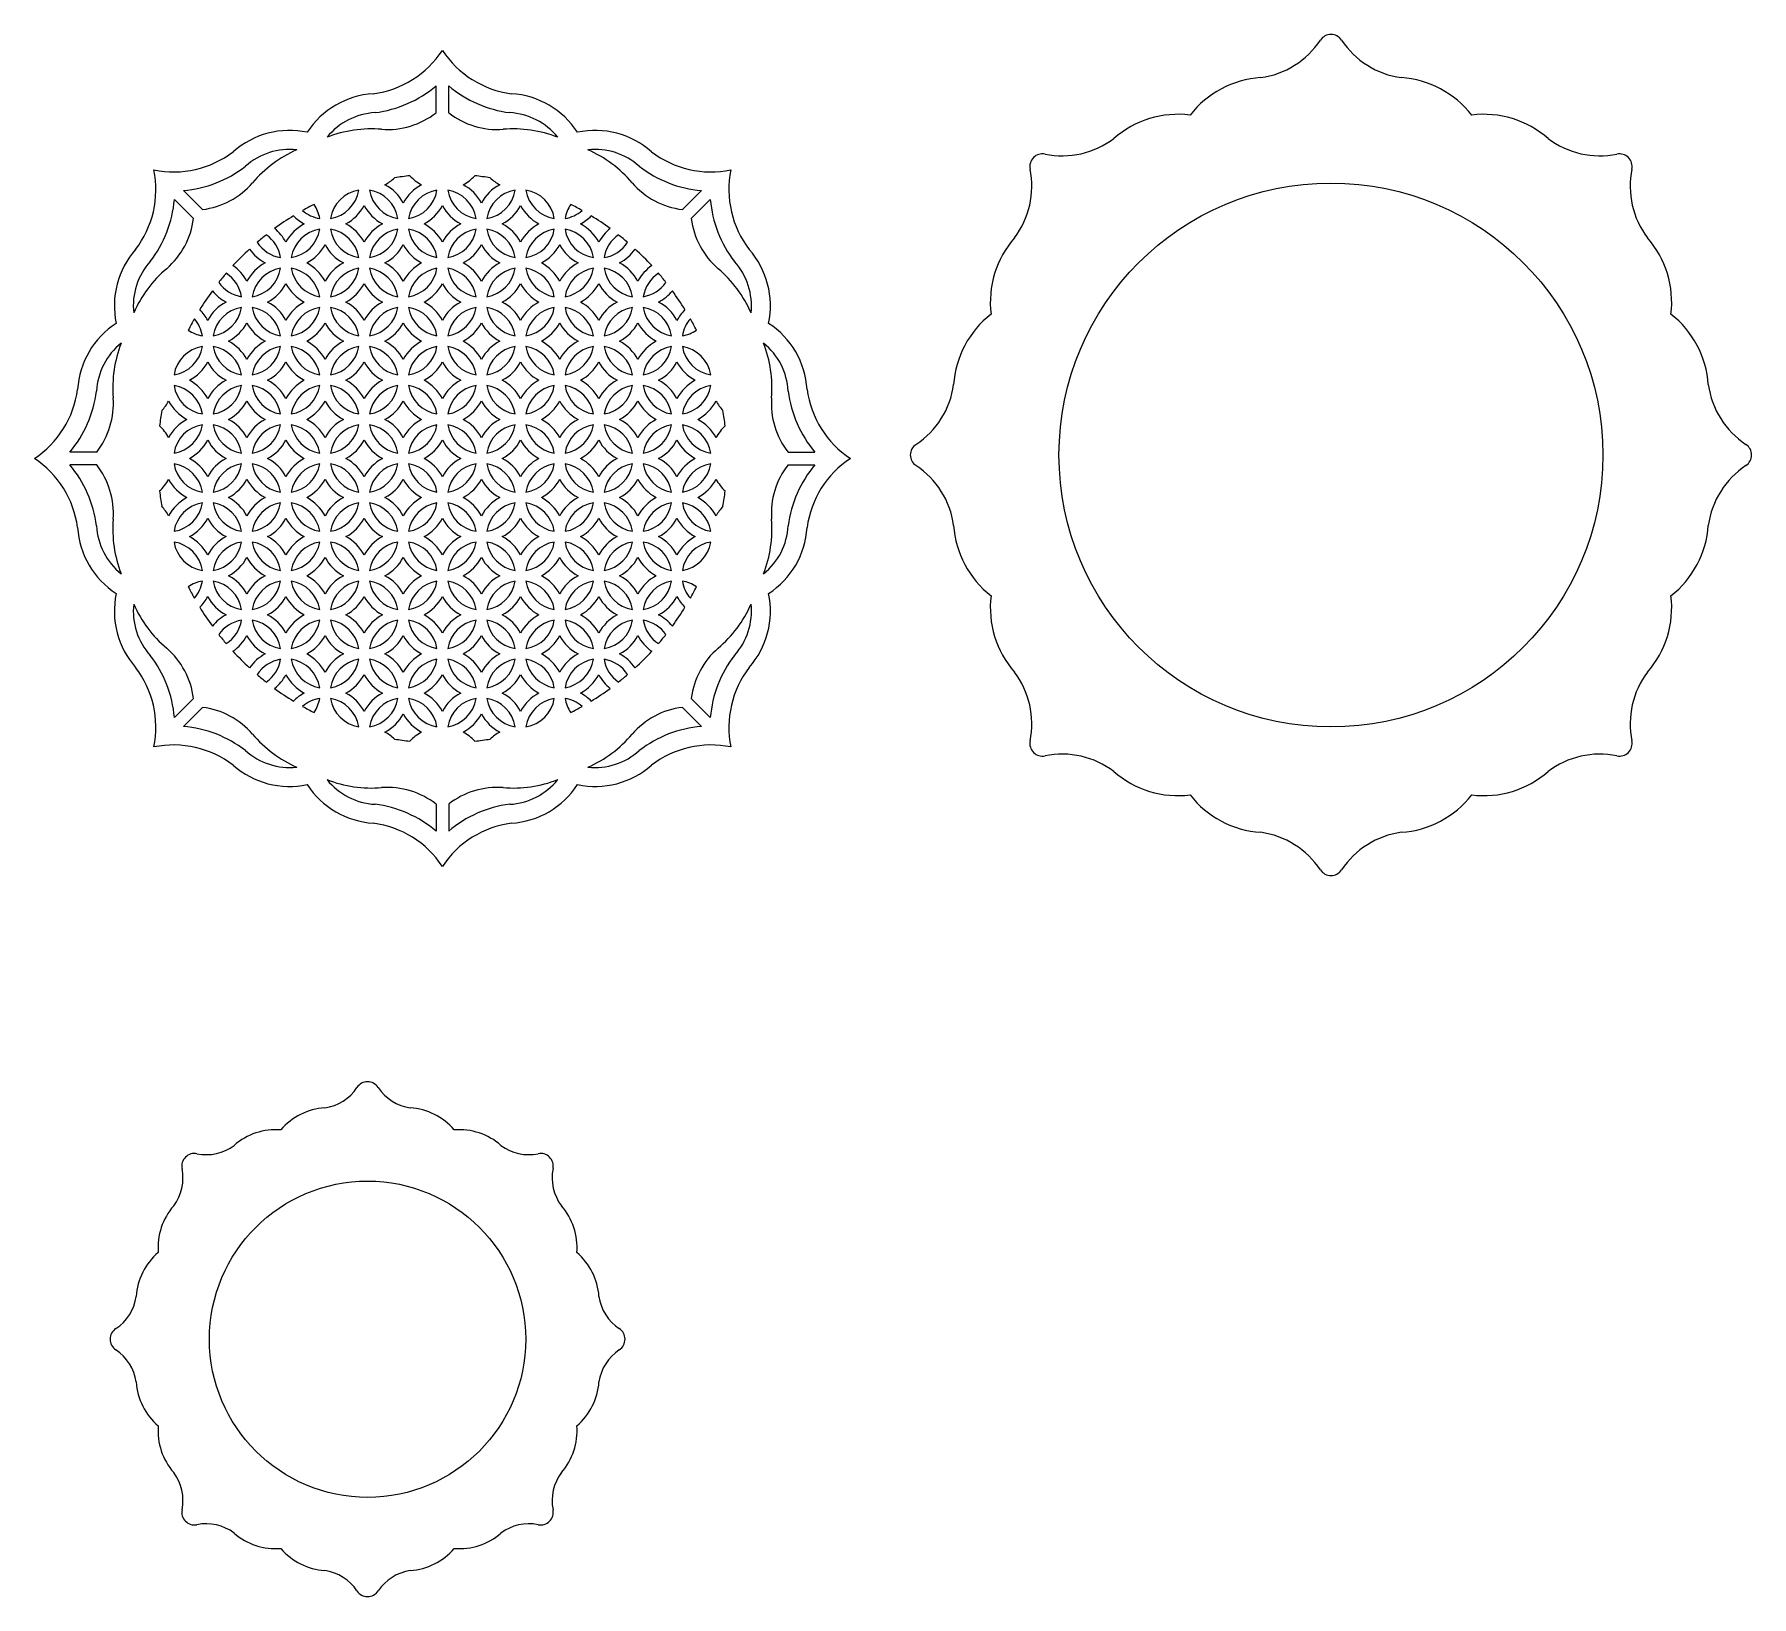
# Model space of a CAD drawing. Extents: x -976 to -427, y -271 to -24.
# Drawn here: x -698.4 to -426.9, y -270.8 to -23.8 of the extents above; entities that cross this region are included whole.
import ezdxf

# ---------------------------------------------------------------- set-up
doc = ezdxf.new("R2010")
doc.units = 0
doc.layers.get('0').update_dxf_attribs({"linetype": 'CONTINUOUS'})

msp = doc.modelspace()

# ---------------------------------------------------------------- linework, layer by layer
for p, q in [((-634.887449, -36.171386), (-634.887449, -31.913321)), ((-632.887449, -36.171385), (-632.887449, -31.913319)), ((-671.824031, -51.471018), (-674.834938, -48.460111)), ((-595.950868, -51.471019), (-592.939961, -48.460112)), ((-673.238244, -52.885232), (-676.24915, -49.874326)), ((-594.536654, -52.885231), (-591.525747, -49.874324)), ((-688.537877, -89.821813), (-692.795943, -89.821813)), ((-688.537876, -91.821813), (-692.795941, -91.821813)), ((-579.237022, -89.821813), (-574.978957, -89.821813)), ((-579.237021, -91.821813), (-574.978955, -91.821813)), ((-673.238244, -128.758395), (-676.249151, -131.769302)), ((-671.82403, -130.172608), (-674.834937, -133.183514)), ((-595.950867, -130.172609), (-592.93996, -133.183515)), ((-594.536654, -128.758394), (-591.525748, -131.769301)), ((-634.887449, -145.472242), (-634.887449, -149.730307)), ((-632.887449, -145.472241), (-632.887449, -149.730305))]:
    msp.add_line(p, q)
for centre, radius in [((-493.405402, -90.273834), 43), ((-645.715865, -230.06836), 25)]:
    msp.add_circle(centre, radius)
for centre, radius, start, end in [((-493.4054, -25.769035), 2, 33.441929, 146.558059), ((-646.853175, -17.754068), 15.53815, 277.55139, 326.558059), ((-620.921719, -17.754071), 15.53815, 213.441929, 262.448598), ((-506.371127, -17.206089), 13.53815, 277.822114, 326.558059), ((-480.439676, -17.206089), 13.53815, 213.441941, 262.177886), ((-646.853175, -17.754068), 18.53815, 277.198863, 310.200542), ((-620.921719, -17.75407), 18.53815, 229.799441, 262.801129), ((-503.479786, -46.048845), 15.466177, 93.888452, 142.003172), ((-483.331017, -46.048845), 15.466177, 37.996828, 86.111548), ((-643.961834, -46.596825), 13.466177, 93.616375, 146.944923), ((-623.813066, -46.596827), 13.466177, 33.055096, 86.383613), ((-643.961834, -46.596825), 10.466177, 93.112399, 141.210107), ((-642.590605, -26.27863), 12.53815, 265.888948, 307.906692), ((-625.18429, -26.278632), 12.53815, 232.093291, 274.111043), ((-623.813065, -46.596826), 10.466177, 38.789884, 86.887593), ((-517.553526, -51.878379), 15.466177, 82.996828, 131.111548), ((-469.257278, -51.878379), 15.466177, 48.888452, 97.003172), ((-658.035572, -52.426361), 13.466177, 78.055096, 131.383613), ((-645.073192, -58.186165), 19.466177, 85.333373, 111.222226), ((-622.701708, -58.186167), 19.466177, 68.777765, 94.666618), ((-609.739325, -52.426358), 13.466177, 48.616375, 101.944923), ((-535.903947, -29.438984), 13.53815, 258.441941, 307.177886), ((-450.906856, -29.438984), 13.53815, 232.822114, 281.558059), ((-676.385989, -29.986961), 15.53815, 258.441929, 307.448598), ((-658.035572, -52.426359), 10.466177, 83.789884, 131.887593), ((-649.054823, -59.835413), 19.466177, 113.777765, 139.666618), ((-609.739325, -52.426358), 10.466177, 48.112399, 96.210107), ((-618.720075, -59.835411), 19.466177, 40.333373, 66.222226), ((-591.388904, -29.986963), 15.53815, 232.55139, 281.558059), ((-539.017182, -44.662052), 2, 78.441929, 191.558059), ((-447.79362, -44.662054), 2, 348.441929, 101.558059), ((-694.722299, -48.323268), 15.53815, 322.55139, 11.558059), ((-676.38599, -29.986961), 18.53815, 274.799441, 307.801129), ((-633.887449, -90.821813), 45, 96.562595, 99.674116), ((-633.887449, -41.368021), 7, 222.717073, 242.019025), ((-633.887449, -41.368021), 7, 297.980975, 317.282927), ((-633.887449, -90.821813), 45, 80.325884, 83.437405), ((-591.388904, -29.986963), 18.53815, 232.198863, 265.200542), ((-573.052597, -48.323273), 15.53815, 168.441929, 217.448598), ((-554.240252, -47.775289), 13.53815, 322.822114, 11.558059), ((-432.570551, -47.775289), 13.53815, 168.441941, 217.177886), ((-673.372308, -39.028829), 12.53815, 277.093291, 319.111043), ((-646.250897, -53.731469), 5.4, 99.044199, 170.955801), ((-652.432621, -47.549745), 5.4, 279.044199, 350.955801), ((-640.069173, -47.549745), 5.4, 189.044199, 260.955801), ((-646.250897, -53.731469), 5.4, 9.044199, 80.955801), ((-646.250897, -41.368021), 7, 297.980975, 313.308284), ((-646.250897, -53.731469), 7, 27.980975, 62.019025), ((-633.887449, -53.731469), 7, 117.980975, 152.019025), ((-640.069173, -47.549745), 5.4, 279.044199, 350.955801), ((-633.887449, -53.731469), 5.4, 99.044199, 170.955801), ((-633.887449, -53.731469), 5.4, 9.044199, 80.955801), ((-627.705725, -47.549745), 5.4, 189.044199, 260.955801), ((-633.887449, -53.731469), 7, 27.980975, 62.019025), ((-621.524001, -53.731469), 7, 117.980975, 152.019025), ((-621.524001, -53.731469), 5.4, 99.044199, 170.955801), ((-627.705725, -47.549745), 5.4, 279.044199, 350.955801), ((-621.524001, -41.368021), 7, 226.691716, 242.019025), ((-615.342277, -47.549745), 5.4, 189.044199, 260.955801), ((-621.524001, -53.731469), 5.4, 9.044199, 80.955801), ((-594.402587, -39.02883), 12.53815, 220.888948, 262.906692), ((-694.722299, -48.323268), 18.53815, 322.198863, 355.200542), ((-633.887449, -90.821813), 45, 116.799103, 119.405672), ((-658.614345, -53.731469), 5.4, 9.044199, 34.728735), ((-652.432621, -47.549745), 7, 297.980975, 332.019025), ((-640.069173, -47.549745), 7, 207.980975, 242.019025), ((-640.069173, -47.549745), 7, 297.980975, 332.019025), ((-627.705725, -47.549745), 7, 207.980975, 242.019025), ((-627.705725, -47.549745), 7, 297.980975, 332.019025), ((-615.342277, -47.549745), 7, 207.980975, 242.019025), ((-609.160553, -53.731469), 5.4, 145.271265, 170.955801), ((-633.887449, -90.821813), 45, 60.594328, 63.200897), ((-573.052597, -48.323272), 18.53815, 184.799441, 217.801129), ((-685.680432, -51.336951), 12.53815, 310.888948, 352.906692), ((-633.887449, -90.821813), 45, 121.526588, 126.102514), ((-652.432621, -59.913193), 7, 117.980975, 152.019025), ((-652.432621, -47.549745), 7, 224.589702, 242.019025), ((-652.432621, -47.549745), 5.4, 228.906314, 260.955801), ((-652.432621, -59.913193), 7, 27.980975, 62.019025), ((-640.069173, -59.913193), 7, 117.980975, 152.019025), ((-640.069173, -59.913193), 7, 27.980975, 62.019025), ((-627.705725, -59.913193), 7, 117.980975, 152.019025), ((-627.705725, -59.913193), 7, 27.980975, 62.019025), ((-615.342277, -59.913193), 7, 117.980975, 152.019025), ((-615.342277, -47.549745), 5.4, 279.044199, 311.093686), ((-615.342277, -47.549745), 7, 297.980975, 315.410298), ((-615.342277, -59.913193), 7, 27.980975, 62.019025), ((-633.887449, -90.821813), 45, 53.897486, 58.473412), ((-582.094465, -51.336954), 12.53815, 187.093291, 229.111043), ((-633.887449, -90.821813), 45, 128.221484, 130.581032), ((-658.614345, -53.731469), 5.4, 212.6514, 260.955801), ((-664.796069, -59.913193), 5.4, 9.044199, 55.391906), ((-664.796069, -59.913193), 7, 27.980975, 51.126848), ((-652.432621, -59.913193), 5.4, 99.044199, 170.955801), ((-658.614345, -53.731469), 5.4, 279.044199, 350.955801), ((-652.432621, -59.913193), 5.4, 9.044199, 80.955801), ((-646.250897, -53.731469), 5.4, 189.044199, 260.955801), ((-640.069173, -59.913193), 5.4, 99.044199, 170.955801), ((-646.250897, -53.731469), 5.4, 279.044199, 350.955801), ((-633.887449, -53.731469), 5.4, 189.044199, 260.955801), ((-640.069173, -59.913193), 5.4, 9.044199, 80.955801), ((-627.705725, -59.913193), 5.4, 99.044199, 170.955801), ((-633.887449, -53.731469), 5.4, 279.044199, 350.955801), ((-621.524001, -53.731469), 5.4, 189.044199, 260.955801), ((-627.705725, -59.913193), 5.4, 9.044199, 80.955801), ((-615.342277, -59.913193), 5.4, 99.044199, 170.955801), ((-621.524001, -53.731469), 5.4, 279.044199, 350.955801), ((-615.342277, -59.913193), 5.4, 9.044199, 80.955801), ((-609.160553, -53.731469), 5.4, 189.044199, 260.955801), ((-602.978829, -59.913193), 7, 128.873152, 152.019025), ((-602.978829, -59.913193), 5.4, 124.608094, 170.955801), ((-609.160553, -53.731469), 5.4, 279.044199, 327.3486), ((-633.887449, -90.821813), 45, 49.418968, 51.778516), ((-531.800857, -66.12571), 15.466177, 138.888452, 187.003172), ((-455.009947, -66.12571), 15.466177, 352.996828, 41.111548), ((-672.282904, -66.673689), 13.466177, 138.616375, 191.944923), ((-672.282904, -66.673689), 10.466177, 138.112399, 186.210107), ((-633.887449, -90.821813), 45, 132.637655, 137.362345), ((-658.614345, -53.731469), 7, 214.71039, 242.019025), ((-658.614345, -53.731469), 7, 297.980975, 332.019025), ((-646.250897, -53.731469), 7, 207.980975, 242.019025), ((-646.250897, -53.731469), 7, 297.980975, 332.019025), ((-633.887449, -53.731469), 7, 207.980975, 242.019025), ((-633.887449, -53.731469), 7, 297.980975, 332.019025), ((-621.524001, -53.731469), 7, 207.980975, 242.019025), ((-621.524001, -53.731469), 7, 297.980975, 332.019025), ((-609.160553, -53.731469), 7, 207.980975, 242.019025), ((-609.160553, -53.731469), 7, 297.980975, 325.28961), ((-633.887449, -90.821813), 45, 42.637655, 47.362345), ((-595.491995, -66.67369), 10.466177, 353.789884, 41.887593), ((-595.491997, -66.67369), 13.466177, 348.055096, 41.383613), ((-664.873851, -75.65444), 19.466177, 130.333373, 156.222226), ((-633.887449, -90.821813), 45, 139.418968, 141.778516), ((-670.977793, -66.094917), 5.4, 9.044199, 57.3486), ((-670.977793, -66.094917), 7, 27.980975, 55.28961), ((-658.614345, -66.094917), 7, 117.980975, 152.019025), ((-664.796069, -59.913193), 5.4, 279.044199, 350.955801), ((-658.614345, -66.094917), 5.4, 99.044199, 170.955801), ((-652.432621, -59.913193), 5.4, 189.044199, 260.955801), ((-658.614345, -66.094917), 5.4, 9.044199, 80.955801), ((-658.614345, -66.094917), 7, 27.980975, 62.019025), ((-646.250897, -66.094917), 7, 117.980975, 152.019025), ((-652.432621, -59.913193), 5.4, 279.044199, 350.955801), ((-646.250897, -66.094917), 5.4, 99.044199, 170.955801), ((-646.250897, -66.094917), 5.4, 9.044199, 80.955801), ((-640.069173, -59.913193), 5.4, 189.044199, 260.955801), ((-646.250897, -66.094917), 7, 27.980975, 62.019025), ((-633.887449, -66.094917), 7, 117.980975, 152.019025), ((-633.887449, -66.094917), 5.4, 99.044199, 170.955801), ((-640.069173, -59.913193), 5.4, 279.044199, 350.955801), ((-633.887449, -66.094917), 5.4, 9.044199, 80.955801), ((-627.705725, -59.913193), 5.4, 189.044199, 260.955801), ((-633.887449, -66.094917), 7, 27.980975, 62.019025), ((-621.524001, -66.094917), 7, 117.980975, 152.019025), ((-621.524001, -66.094917), 5.4, 99.044199, 170.955801), ((-627.705725, -59.913193), 5.4, 279.044199, 350.955801), ((-615.342277, -59.913193), 5.4, 189.044199, 260.955801), ((-621.524001, -66.094917), 5.4, 9.044199, 80.955801), ((-621.524001, -66.094917), 7, 27.980975, 62.019025), ((-609.160553, -66.094917), 7, 117.980975, 152.019025), ((-615.342277, -59.913193), 5.4, 279.044199, 350.955801), ((-609.160553, -66.094917), 5.4, 99.044199, 170.955801), ((-602.978829, -59.913193), 5.4, 189.044199, 260.955801), ((-609.160553, -66.094917), 5.4, 9.044199, 80.955801), ((-609.160553, -66.094917), 7, 27.980975, 62.019025), ((-596.797105, -66.094917), 7, 124.71039, 152.019025), ((-596.797105, -66.094917), 5.4, 122.6514, 170.955801), ((-633.887449, -90.821813), 45, 38.221484, 40.581032), ((-602.901049, -75.654439), 19.466177, 23.777765, 49.666618), ((-633.887449, -90.821813), 45, 143.897486, 148.473412), ((-664.796069, -59.913193), 7, 218.873152, 242.019025), ((-664.796069, -59.913193), 5.4, 214.608094, 260.955801), ((-664.796069, -59.913193), 7, 297.980975, 332.019025), ((-652.432621, -59.913193), 7, 207.980975, 242.019025), ((-652.432621, -59.913193), 7, 297.980975, 332.019025), ((-640.069173, -59.913193), 7, 207.980975, 242.019025), ((-640.069173, -59.913193), 7, 297.980975, 332.019025), ((-627.705725, -59.913193), 7, 207.980975, 242.019025), ((-627.705725, -59.913193), 7, 297.980975, 332.019025), ((-615.342277, -59.913193), 7, 207.980975, 242.019025), ((-615.342277, -59.913193), 7, 297.980975, 332.019025), ((-602.978829, -59.913193), 7, 207.980975, 242.019025), ((-602.978829, -59.913193), 5.4, 279.044199, 325.391906), ((-602.978829, -59.913193), 7, 297.980975, 321.126848), ((-633.887449, -90.821813), 45, 31.526588, 36.102514), ((-677.159517, -72.276641), 7, 27.980975, 45.410298), ((-664.796069, -72.276641), 7, 117.980975, 152.019025), ((-664.796069, -72.276641), 5.4, 99.044199, 170.955801), ((-670.977793, -66.094917), 5.4, 279.044199, 350.955801), ((-658.614345, -66.094917), 5.4, 189.044199, 260.955801), ((-664.796069, -72.276641), 5.4, 9.044199, 80.955801), ((-664.796069, -72.276641), 7, 27.980975, 62.019025), ((-652.432621, -72.276641), 7, 117.980975, 152.019025), ((-652.432621, -72.276641), 5.4, 99.044199, 170.955801), ((-658.614345, -66.094917), 5.4, 279.044199, 350.955801), ((-646.250897, -66.094917), 5.4, 189.044199, 260.955801), ((-652.432621, -72.276641), 5.4, 9.044199, 80.955801), ((-652.432621, -72.276641), 7, 27.980975, 62.019025), ((-640.069173, -72.276641), 7, 117.980975, 152.019025), ((-646.250897, -66.094917), 5.4, 279.044199, 350.955801), ((-640.069173, -72.276641), 5.4, 99.044199, 170.955801), ((-640.069173, -72.276641), 5.4, 9.044199, 80.955801), ((-633.887449, -66.094917), 5.4, 189.044199, 260.955801), ((-640.069173, -72.276641), 7, 27.980975, 62.019025), ((-627.705725, -72.276641), 7, 117.980975, 152.019025), ((-633.887449, -66.094917), 5.4, 279.044199, 350.955801), ((-627.705725, -72.276641), 5.4, 99.044199, 170.955801), ((-621.524001, -66.094917), 5.4, 189.044199, 260.955801), ((-627.705725, -72.276641), 5.4, 9.044199, 80.955801), ((-627.705725, -72.276641), 7, 27.980975, 62.019025), ((-615.342277, -72.276641), 7, 117.980975, 152.019025), ((-621.524001, -66.094917), 5.4, 279.044199, 350.955801), ((-615.342277, -72.276641), 5.4, 99.044199, 170.955801), ((-615.342277, -72.276641), 5.4, 9.044199, 80.955801), ((-609.160553, -66.094917), 5.4, 189.044199, 260.955801), ((-615.342277, -72.276641), 7, 27.980975, 62.019025), ((-602.978829, -72.276641), 7, 117.980975, 152.019025), ((-609.160553, -66.094917), 5.4, 279.044199, 350.955801), ((-602.978829, -72.276641), 5.4, 99.044199, 170.955801), ((-596.797105, -66.094917), 5.4, 189.044199, 260.955801), ((-602.978829, -72.276641), 5.4, 9.044199, 80.955801), ((-602.978829, -72.276641), 7, 27.980975, 62.019025), ((-590.615381, -72.276641), 7, 134.589702, 152.019025), ((-678.112435, -80.74743), 13.466177, 123.055096, 176.383613), ((-670.977793, -66.094917), 5.4, 235.271265, 260.955801), ((-633.887449, -90.821813), 45, 150.594328, 153.200897), ((-677.159517, -72.276641), 5.4, 9.044199, 41.093686), ((-670.977793, -66.094917), 7, 297.980975, 332.019025), ((-658.614345, -66.094917), 7, 207.980975, 242.019025), ((-658.614345, -66.094917), 7, 297.980975, 332.019025), ((-646.250897, -66.094917), 7, 207.980975, 242.019025), ((-646.250897, -66.094917), 7, 297.980975, 332.019025), ((-633.887449, -66.094917), 7, 207.980975, 242.019025), ((-633.887449, -66.094917), 7, 297.980975, 332.019025), ((-621.524001, -66.094917), 7, 207.980975, 242.019025), ((-621.524001, -66.094917), 7, 297.980975, 332.019025), ((-609.160553, -66.094917), 7, 207.980975, 242.019025), ((-609.160553, -66.094917), 7, 297.980975, 332.019025), ((-596.797105, -66.094917), 7, 207.980975, 242.019025), ((-590.615381, -72.276641), 5.4, 138.906314, 170.955801), ((-596.797105, -66.094917), 5.4, 279.044199, 304.728735), ((-633.887449, -90.821813), 45, 26.799103, 29.405672), ((-589.66246, -80.747429), 13.466177, 3.616375, 56.944923), ((-537.63039, -80.19945), 15.466177, 127.996828, 176.111548), ((-449.180413, -80.19945), 15.466177, 3.888452, 52.003172), ((-678.112436, -80.747429), 10.466177, 128.789884, 176.887593), ((-666.523095, -79.636072), 19.466177, 158.777765, 184.666618), ((-670.977793, -78.458365), 5.4, 99.044199, 170.955801), ((-677.159517, -72.276641), 5.4, 279.044199, 350.955801), ((-664.796069, -72.276641), 5.4, 189.044199, 260.955801), ((-670.977793, -78.458365), 5.4, 9.044199, 80.955801), ((-670.977793, -78.458365), 7, 27.980975, 62.019025), ((-658.614345, -78.458365), 7, 117.980975, 152.019025), ((-658.614345, -78.458365), 5.4, 99.044199, 170.955801), ((-664.796069, -72.276641), 5.4, 279.044199, 350.955801), ((-652.432621, -72.276641), 5.4, 189.044199, 260.955801), ((-658.614345, -78.458365), 5.4, 9.044199, 80.955801), ((-658.614345, -78.458365), 7, 27.980975, 62.019025), ((-646.250897, -78.458365), 7, 117.980975, 152.019025), ((-646.250897, -78.458365), 5.4, 99.044199, 170.955801), ((-652.432621, -72.276641), 5.4, 279.044199, 350.955801), ((-646.250897, -78.458365), 5.4, 9.044199, 80.955801), ((-640.069173, -72.276641), 5.4, 189.044199, 260.955801), ((-646.250897, -78.458365), 7, 27.980975, 62.019025), ((-633.887449, -78.458365), 7, 117.980975, 152.019025), ((-633.887449, -78.458365), 5.4, 99.044199, 170.955801), ((-640.069173, -72.276641), 5.4, 279.044199, 350.955801), ((-633.887449, -78.458365), 5.4, 9.044199, 80.955801), ((-627.705725, -72.276641), 5.4, 189.044199, 260.955801), ((-633.887449, -78.458365), 7, 27.980975, 62.019025), ((-621.524001, -78.458365), 7, 117.980975, 152.019025), ((-621.524001, -78.458365), 5.4, 99.044199, 170.955801), ((-627.705725, -72.276641), 5.4, 279.044199, 350.955801), ((-621.524001, -78.458365), 5.4, 9.044199, 80.955801), ((-615.342277, -72.276641), 5.4, 189.044199, 260.955801), ((-621.524001, -78.458365), 7, 27.980975, 62.019025), ((-609.160553, -78.458365), 7, 117.980975, 152.019025), ((-615.342277, -72.276641), 5.4, 279.044199, 350.955801), ((-609.160553, -78.458365), 5.4, 99.044199, 170.955801), ((-602.978829, -72.276641), 5.4, 189.044199, 260.955801), ((-609.160553, -78.458365), 5.4, 9.044199, 80.955801), ((-609.160553, -78.458365), 7, 27.980975, 62.019025), ((-596.797105, -78.458365), 7, 117.980975, 152.019025), ((-602.978829, -72.276641), 5.4, 279.044199, 350.955801), ((-596.797105, -78.458365), 5.4, 99.044199, 170.955801), ((-596.797105, -78.458365), 5.4, 9.044199, 80.955801), ((-590.615381, -72.276641), 5.4, 189.044199, 260.955801), ((-589.66246, -80.747429), 10.466177, 3.112399, 51.210107), ((-601.251801, -79.636071), 19.466177, 355.333373, 21.222226), ((-677.159517, -72.276641), 7, 297.980975, 332.019025), ((-664.796069, -72.276641), 7, 207.980975, 242.019025), ((-664.796069, -72.276641), 7, 297.980975, 332.019025), ((-652.432621, -72.276641), 7, 207.980975, 242.019025), ((-652.432621, -72.276641), 7, 297.980975, 332.019025), ((-640.069173, -72.276641), 7, 207.980975, 242.019025), ((-640.069173, -72.276641), 7, 297.980975, 332.019025), ((-627.705725, -72.276641), 7, 207.980975, 242.019025), ((-627.705725, -72.276641), 7, 297.980975, 332.019025), ((-615.342277, -72.276641), 7, 207.980975, 242.019025), ((-615.342277, -72.276641), 7, 297.980975, 332.019025), ((-602.978829, -72.276641), 7, 207.980975, 242.019025), ((-602.978829, -72.276641), 7, 297.980975, 332.019025), ((-590.615381, -72.276641), 7, 207.980975, 242.019025), ((-677.159517, -84.640089), 7, 27.980975, 62.019025), ((-664.796069, -84.640089), 7, 117.980975, 152.019025), ((-664.796069, -84.640089), 7, 27.980975, 62.019025), ((-652.432621, -84.640089), 7, 117.980975, 152.019025), ((-652.432621, -84.640089), 7, 27.980975, 62.019025), ((-640.069173, -84.640089), 7, 117.980975, 152.019025), ((-640.069173, -84.640089), 7, 27.980975, 62.019025), ((-627.705725, -84.640089), 7, 117.980975, 152.019025), ((-627.705725, -84.640089), 7, 27.980975, 62.019025), ((-615.342277, -84.640089), 7, 117.980975, 152.019025), ((-615.342277, -84.640089), 7, 27.980975, 62.019025), ((-602.978829, -84.640089), 7, 117.980975, 152.019025), ((-602.978829, -84.640089), 7, 27.980975, 62.019025), ((-590.615381, -84.640089), 7, 117.980975, 152.019025), ((-706.955191, -77.856083), 15.53815, 303.441929, 352.448598), ((-706.955192, -77.856083), 18.53815, 319.799441, 352.801129), ((-698.430631, -82.118655), 12.53815, 322.093291, 4.111043), ((-677.159517, -84.640089), 5.4, 9.044199, 80.955801), ((-670.977793, -78.458365), 5.4, 189.044199, 260.955801), ((-670.977793, -78.458365), 5.4, 279.044199, 350.955801), ((-664.796069, -84.640089), 5.4, 99.044199, 170.955801), ((-664.796069, -84.640089), 5.4, 9.044199, 80.955801), ((-658.614345, -78.458365), 5.4, 189.044199, 260.955801), ((-652.432621, -84.640089), 5.4, 99.044199, 170.955801), ((-658.614345, -78.458365), 5.4, 279.044199, 350.955801), ((-652.432621, -84.640089), 5.4, 9.044199, 80.955801), ((-646.250897, -78.458365), 5.4, 189.044199, 260.955801), ((-646.250897, -78.458365), 5.4, 279.044199, 350.955801), ((-640.069173, -84.640089), 5.4, 99.044199, 170.955801), ((-640.069173, -84.640089), 5.4, 9.044199, 80.955801), ((-633.887449, -78.458365), 5.4, 189.044199, 260.955801), ((-633.887449, -78.458365), 5.4, 279.044199, 350.955801), ((-627.705725, -84.640089), 5.4, 99.044199, 170.955801), ((-627.705725, -84.640089), 5.4, 9.044199, 80.955801), ((-621.524001, -78.458365), 5.4, 189.044199, 260.955801), ((-621.524001, -78.458365), 5.4, 279.044199, 350.955801), ((-615.342277, -84.640089), 5.4, 99.044199, 170.955801), ((-615.342277, -84.640089), 5.4, 9.044199, 80.955801), ((-609.160553, -78.458365), 5.4, 189.044199, 260.955801), ((-602.978829, -84.640089), 5.4, 99.044199, 170.955801), ((-609.160553, -78.458365), 5.4, 279.044199, 350.955801), ((-602.978829, -84.640089), 5.4, 9.044199, 80.955801), ((-596.797105, -78.458365), 5.4, 189.044199, 260.955801), ((-590.615381, -84.640089), 5.4, 99.044199, 170.955801), ((-596.797105, -78.458365), 5.4, 279.044199, 350.955801), ((-569.344266, -82.118657), 12.53815, 175.888948, 217.906692), ((-560.819704, -77.856088), 18.53815, 187.198863, 220.200542), ((-560.819704, -77.856088), 15.53815, 187.55139, 236.558059), ((-566.473147, -77.308108), 13.53815, 303.441941, 352.177886), ((-420.337657, -77.308108), 13.53815, 187.822114, 236.558059), ((-633.887449, -90.821813), 45, 170.325884, 173.437405), ((-683.341241, -78.458365), 7, 316.691716, 332.019025), ((-670.977793, -78.458365), 7, 207.980975, 242.019025), ((-670.977793, -78.458365), 7, 297.980975, 332.019025), ((-658.614345, -78.458365), 7, 207.980975, 242.019025), ((-658.614345, -78.458365), 7, 297.980975, 332.019025), ((-646.250897, -78.458365), 7, 207.980975, 242.019025), ((-646.250897, -78.458365), 7, 297.980975, 332.019025), ((-633.887449, -78.458365), 7, 207.980975, 242.019025), ((-633.887449, -78.458365), 7, 297.980975, 332.019025), ((-621.524001, -78.458365), 7, 207.980975, 242.019025), ((-621.524001, -78.458365), 7, 297.980975, 332.019025), ((-609.160553, -78.458365), 7, 207.980975, 242.019025), ((-609.160553, -78.458365), 7, 297.980975, 332.019025), ((-596.797105, -78.458365), 7, 207.980975, 242.019025), ((-596.797105, -78.458365), 7, 297.980975, 332.019025), ((-584.433657, -78.458365), 7, 207.980975, 223.308284), ((-633.887449, -90.821813), 45, 6.562595, 9.674116), ((-683.341241, -90.821813), 7, 27.980975, 47.282927), ((-670.977793, -90.821813), 7, 117.980975, 152.019025), ((-670.977793, -90.821813), 5.4, 99.044199, 170.955801), ((-677.159517, -84.640089), 5.4, 279.044199, 350.955801), ((-670.977793, -90.821813), 5.4, 9.044199, 80.955801), ((-664.796069, -84.640089), 5.4, 189.044199, 260.955801), ((-670.977793, -90.821813), 7, 27.980975, 62.019025), ((-658.614345, -90.821813), 7, 117.980975, 152.019025), ((-658.614345, -90.821813), 5.4, 99.044199, 170.955801), ((-664.796069, -84.640089), 5.4, 279.044199, 350.955801), ((-658.614345, -90.821813), 5.4, 9.044199, 80.955801), ((-652.432621, -84.640089), 5.4, 189.044199, 260.955801), ((-658.614345, -90.821813), 7, 27.980975, 62.019025), ((-646.250897, -90.821813), 7, 117.980975, 152.019025), ((-646.250897, -90.821813), 5.4, 99.044199, 170.955801), ((-652.432621, -84.640089), 5.4, 279.044199, 350.955801), ((-646.250897, -90.821813), 5.4, 9.044199, 80.955801), ((-640.069173, -84.640089), 5.4, 189.044199, 260.955801), ((-646.250897, -90.821813), 7, 27.980975, 62.019025), ((-633.887449, -90.821813), 7, 117.980975, 152.019025), ((-633.887449, -90.821813), 5.4, 99.044199, 170.955801), ((-640.069173, -84.640089), 5.4, 279.044199, 350.955801), ((-633.887449, -90.821813), 5.4, 9.044199, 80.955801), ((-627.705725, -84.640089), 5.4, 189.044199, 260.955801), ((-633.887449, -90.821813), 7, 27.980975, 62.019025), ((-621.524001, -90.821813), 7, 117.980975, 152.019025), ((-621.524001, -90.821813), 5.4, 99.044199, 170.955801), ((-627.705725, -84.640089), 5.4, 279.044199, 350.955801), ((-621.524001, -90.821813), 5.4, 9.044199, 80.955801), ((-615.342277, -84.640089), 5.4, 189.044199, 260.955801), ((-621.524001, -90.821813), 7, 27.980975, 62.019025), ((-609.160553, -90.821813), 7, 117.980975, 152.019025), ((-615.342277, -84.640089), 5.4, 279.044199, 350.955801), ((-609.160553, -90.821813), 5.4, 99.044199, 170.955801), ((-609.160553, -90.821813), 5.4, 9.044199, 80.955801), ((-602.978829, -84.640089), 5.4, 189.044199, 260.955801), ((-609.160553, -90.821813), 7, 27.980975, 62.019025), ((-596.797105, -90.821813), 7, 117.980975, 152.019025), ((-596.797105, -90.821813), 5.4, 99.044199, 170.955801), ((-602.978829, -84.640089), 5.4, 279.044199, 350.955801), ((-596.797105, -90.821813), 5.4, 9.044199, 80.955801), ((-590.615381, -84.640089), 5.4, 189.044199, 260.955801), ((-596.797105, -90.821813), 7, 27.980975, 62.019025), ((-584.433657, -90.821813), 7, 132.717073, 152.019025), ((-677.159517, -84.640089), 7, 297.980975, 332.019025), ((-664.796069, -84.640089), 7, 207.980975, 242.019025), ((-664.796069, -84.640089), 7, 297.980975, 332.019025), ((-652.432621, -84.640089), 7, 207.980975, 242.019025), ((-652.432621, -84.640089), 7, 297.980975, 332.019025), ((-640.069173, -84.640089), 7, 207.980975, 242.019025), ((-640.069173, -84.640089), 7, 297.980975, 332.019025), ((-627.705725, -84.640089), 7, 207.980975, 242.019025), ((-627.705725, -84.640089), 7, 297.980975, 332.019025), ((-615.342277, -84.640089), 7, 207.980975, 242.019025), ((-615.342277, -84.640089), 7, 297.980975, 332.019025), ((-602.978829, -84.640089), 7, 207.980975, 242.019025), ((-602.978829, -84.640089), 7, 297.980975, 332.019025), ((-590.615381, -84.640089), 7, 207.980975, 242.019025), ((-557.910201, -90.273833), 2, 123.441929, 236.558059), ((-428.900603, -90.273836), 2, 303.441929, 56.558059), ((-706.955194, -103.787539), 15.53815, 7.55139, 56.558059), ((-706.955194, -103.787539), 18.53815, 7.198863, 40.200542), ((-698.430632, -99.524969), 12.53815, 355.888948, 37.906692), ((-670.977793, -90.821813), 5.4, 189.044199, 260.955801), ((-677.159517, -97.003537), 5.4, 9.044199, 80.955801), ((-677.159517, -97.003537), 7, 27.980975, 62.019025), ((-664.796069, -97.003537), 7, 117.980975, 152.019025), ((-670.977793, -90.821813), 5.4, 279.044199, 350.955801), ((-664.796069, -97.003537), 5.4, 99.044199, 170.955801), ((-658.614345, -90.821813), 5.4, 189.044199, 260.955801), ((-664.796069, -97.003537), 5.4, 9.044199, 80.955801), ((-664.796069, -97.003537), 7, 27.980975, 62.019025), ((-652.432621, -97.003537), 7, 117.980975, 152.019025), ((-652.432621, -97.003537), 5.4, 99.044199, 170.955801), ((-658.614345, -90.821813), 5.4, 279.044199, 350.955801), ((-652.432621, -97.003537), 5.4, 9.044199, 80.955801), ((-646.250897, -90.821813), 5.4, 189.044199, 260.955801), ((-652.432621, -97.003537), 7, 27.980975, 62.019025), ((-640.069173, -97.003537), 7, 117.980975, 152.019025), ((-640.069173, -97.003537), 5.4, 99.044199, 170.955801), ((-646.250897, -90.821813), 5.4, 279.044199, 350.955801), ((-640.069173, -97.003537), 5.4, 9.044199, 80.955801), ((-633.887449, -90.821813), 5.4, 189.044199, 260.955801), ((-640.069173, -97.003537), 7, 27.980975, 62.019025), ((-627.705725, -97.003537), 7, 117.980975, 152.019025), ((-633.887449, -90.821813), 5.4, 279.044199, 350.955801), ((-627.705725, -97.003537), 5.4, 99.044199, 170.955801), ((-627.705725, -97.003537), 5.4, 9.044199, 80.955801), ((-621.524001, -90.821813), 5.4, 189.044199, 260.955801), ((-627.705725, -97.003537), 7, 27.980975, 62.019025), ((-615.342277, -97.003537), 7, 117.980975, 152.019025), ((-615.342277, -97.003537), 5.4, 99.044199, 170.955801), ((-621.524001, -90.821813), 5.4, 279.044199, 350.955801), ((-615.342277, -97.003537), 5.4, 9.044199, 80.955801), ((-609.160553, -90.821813), 5.4, 189.044199, 260.955801), ((-615.342277, -97.003537), 7, 27.980975, 62.019025), ((-602.978829, -97.003537), 7, 117.980975, 152.019025), ((-609.160553, -90.821813), 5.4, 279.044199, 350.955801), ((-602.978829, -97.003537), 5.4, 99.044199, 170.955801), ((-602.978829, -97.003537), 5.4, 9.044199, 80.955801), ((-596.797105, -90.821813), 5.4, 189.044199, 260.955801), ((-602.978829, -97.003537), 7, 27.980975, 62.019025), ((-590.615381, -97.003537), 7, 117.980975, 152.019025), ((-596.797105, -90.821813), 5.4, 279.044199, 350.955801), ((-590.615381, -97.003537), 5.4, 99.044199, 170.955801), ((-569.344267, -99.524972), 12.53815, 142.093291, 184.111043), ((-560.819706, -103.787543), 18.53815, 139.799441, 172.801129), ((-560.819707, -103.787544), 15.53815, 123.441929, 172.448598), ((-566.473147, -103.23956), 13.53815, 7.822114, 56.558059), ((-420.337657, -103.23956), 13.53815, 123.441941, 172.177886), ((-683.341241, -90.821813), 7, 312.717073, 332.019025), ((-670.977793, -90.821813), 7, 207.980975, 242.019025), ((-670.977793, -90.821813), 7, 297.980975, 332.019025), ((-658.614345, -90.821813), 7, 207.980975, 242.019025), ((-658.614345, -90.821813), 7, 297.980975, 332.019025), ((-646.250897, -90.821813), 7, 207.980975, 242.019025), ((-646.250897, -90.821813), 7, 297.980975, 332.019025), ((-633.887449, -90.821813), 7, 207.980975, 242.019025), ((-633.887449, -90.821813), 7, 297.980975, 332.019025), ((-621.524001, -90.821813), 7, 207.980975, 242.019025), ((-621.524001, -90.821813), 7, 297.980975, 332.019025), ((-609.160553, -90.821813), 7, 207.980975, 242.019025), ((-609.160553, -90.821813), 7, 297.980975, 332.019025), ((-596.797105, -90.821813), 7, 207.980975, 242.019025), ((-596.797105, -90.821813), 7, 297.980975, 332.019025), ((-584.433657, -90.821813), 7, 207.980975, 227.282927), ((-633.887449, -90.821813), 45, 186.562595, 189.674116), ((-670.977793, -103.185261), 7, 117.980975, 152.019025), ((-670.977793, -103.185261), 7, 27.980975, 62.019025), ((-658.614345, -103.185261), 7, 117.980975, 152.019025), ((-658.614345, -103.185261), 7, 27.980975, 62.019025), ((-646.250897, -103.185261), 7, 117.980975, 152.019025), ((-646.250897, -103.185261), 7, 27.980975, 62.019025), ((-633.887449, -103.185261), 7, 117.980975, 152.019025), ((-633.887449, -103.185261), 7, 27.980975, 62.019025), ((-621.524001, -103.185261), 7, 117.980975, 152.019025), ((-621.524001, -103.185261), 7, 27.980975, 62.019025), ((-609.160553, -103.185261), 7, 117.980975, 152.019025), ((-609.160553, -103.185261), 7, 27.980975, 62.019025), ((-596.797105, -103.185261), 7, 117.980975, 152.019025), ((-596.797105, -103.185261), 7, 27.980975, 62.019025), ((-633.887449, -90.821813), 45, 350.325884, 353.437405), ((-666.523097, -102.007556), 19.466177, 175.333373, 201.222226), ((-683.341241, -103.185261), 7, 27.980975, 43.308284), ((-677.159517, -97.003537), 5.4, 279.044199, 350.955801), ((-670.977793, -103.185261), 5.4, 99.044199, 170.955801), ((-677.159517, -97.003537), 7, 297.980975, 332.019025), ((-664.796069, -97.003537), 7, 207.980975, 242.019025), ((-664.796069, -97.003537), 5.4, 189.044199, 260.955801), ((-670.977793, -103.185261), 5.4, 9.044199, 80.955801), ((-658.614345, -103.185261), 5.4, 99.044199, 170.955801), ((-664.796069, -97.003537), 5.4, 279.044199, 350.955801), ((-664.796069, -97.003537), 7, 297.980975, 332.019025), ((-652.432621, -97.003537), 7, 207.980975, 242.019025), ((-652.432621, -97.003537), 5.4, 189.044199, 260.955801), ((-658.614345, -103.185261), 5.4, 9.044199, 80.955801), ((-652.432621, -97.003537), 5.4, 279.044199, 350.955801), ((-646.250897, -103.185261), 5.4, 99.044199, 170.955801), ((-652.432621, -97.003537), 7, 297.980975, 332.019025), ((-640.069173, -97.003537), 7, 207.980975, 242.019025), ((-640.069173, -97.003537), 5.4, 189.044199, 260.955801), ((-646.250897, -103.185261), 5.4, 9.044199, 80.955801), ((-640.069173, -97.003537), 5.4, 279.044199, 350.955801), ((-633.887449, -103.185261), 5.4, 99.044199, 170.955801), ((-640.069173, -97.003537), 7, 297.980975, 332.019025), ((-627.705725, -97.003537), 7, 207.980975, 242.019025), ((-627.705725, -97.003537), 5.4, 189.044199, 260.955801), ((-633.887449, -103.185261), 5.4, 9.044199, 80.955801), ((-627.705725, -97.003537), 5.4, 279.044199, 350.955801), ((-621.524001, -103.185261), 5.4, 99.044199, 170.955801), ((-627.705725, -97.003537), 7, 297.980975, 332.019025), ((-615.342277, -97.003537), 7, 207.980975, 242.019025), ((-615.342277, -97.003537), 5.4, 189.044199, 260.955801), ((-621.524001, -103.185261), 5.4, 9.044199, 80.955801), ((-615.342277, -97.003537), 5.4, 279.044199, 350.955801), ((-609.160553, -103.185261), 5.4, 99.044199, 170.955801), ((-615.342277, -97.003537), 7, 297.980975, 332.019025), ((-602.978829, -97.003537), 7, 207.980975, 242.019025), ((-602.978829, -97.003537), 5.4, 189.044199, 260.955801), ((-609.160553, -103.185261), 5.4, 9.044199, 80.955801), ((-602.978829, -97.003537), 5.4, 279.044199, 350.955801), ((-596.797105, -103.185261), 5.4, 99.044199, 170.955801), ((-602.978829, -97.003537), 7, 297.980975, 332.019025), ((-590.615381, -97.003537), 7, 207.980975, 242.019025), ((-590.615381, -97.003537), 5.4, 189.044199, 260.955801), ((-596.797105, -103.185261), 5.4, 9.044199, 80.955801), ((-584.433657, -103.185261), 7, 136.691716, 152.019025), ((-601.251803, -102.007554), 19.466177, 338.777765, 4.666618), ((-678.112438, -100.896198), 13.466177, 183.616375, 236.944923), ((-678.112438, -100.896198), 10.466177, 183.112399, 231.210107), ((-589.662462, -100.896198), 10.466177, 308.789884, 356.887593), ((-589.662463, -100.896196), 13.466177, 303.055096, 356.383613), ((-537.63039, -100.348219), 15.466177, 183.888452, 232.003172), ((-449.180413, -100.348219), 15.466177, 307.996828, 356.111548), ((-677.159517, -109.366985), 5.4, 9.044199, 80.955801), ((-670.977793, -103.185261), 5.4, 189.044199, 260.955801), ((-677.159517, -109.366985), 7, 27.980975, 62.019025), ((-664.796069, -109.366985), 7, 117.980975, 152.019025), ((-670.977793, -103.185261), 5.4, 279.044199, 350.955801), ((-664.796069, -109.366985), 5.4, 99.044199, 170.955801), ((-664.796069, -109.366985), 5.4, 9.044199, 80.955801), ((-658.614345, -103.185261), 5.4, 189.044199, 260.955801), ((-664.796069, -109.366985), 7, 27.980975, 62.019025), ((-652.432621, -109.366985), 7, 117.980975, 152.019025), ((-658.614345, -103.185261), 5.4, 279.044199, 350.955801), ((-652.432621, -109.366985), 5.4, 99.044199, 170.955801), ((-646.250897, -103.185261), 5.4, 189.044199, 260.955801), ((-652.432621, -109.366985), 5.4, 9.044199, 80.955801), ((-652.432621, -109.366985), 7, 27.980975, 62.019025), ((-640.069173, -109.366985), 7, 117.980975, 152.019025), ((-646.250897, -103.185261), 5.4, 279.044199, 350.955801), ((-640.069173, -109.366985), 5.4, 99.044199, 170.955801), ((-633.887449, -103.185261), 5.4, 189.044199, 260.955801), ((-640.069173, -109.366985), 5.4, 9.044199, 80.955801), ((-640.069173, -109.366985), 7, 27.980975, 62.019025), ((-627.705725, -109.366985), 7, 117.980975, 152.019025), ((-633.887449, -103.185261), 5.4, 279.044199, 350.955801), ((-627.705725, -109.366985), 5.4, 99.044199, 170.955801), ((-621.524001, -103.185261), 5.4, 189.044199, 260.955801), ((-627.705725, -109.366985), 5.4, 9.044199, 80.955801), ((-627.705725, -109.366985), 7, 27.980975, 62.019025), ((-615.342277, -109.366985), 7, 117.980975, 152.019025), ((-621.524001, -103.185261), 5.4, 279.044199, 350.955801), ((-615.342277, -109.366985), 5.4, 99.044199, 170.955801), ((-615.342277, -109.366985), 5.4, 9.044199, 80.955801), ((-609.160553, -103.185261), 5.4, 189.044199, 260.955801), ((-615.342277, -109.366985), 7, 27.980975, 62.019025), ((-602.978829, -109.366985), 7, 117.980975, 152.019025), ((-609.160553, -103.185261), 5.4, 279.044199, 350.955801), ((-602.978829, -109.366985), 5.4, 99.044199, 170.955801), ((-602.978829, -109.366985), 5.4, 9.044199, 80.955801), ((-596.797105, -103.185261), 5.4, 189.044199, 260.955801), ((-602.978829, -109.366985), 7, 27.980975, 62.019025), ((-590.615381, -109.366985), 7, 117.980975, 152.019025), ((-596.797105, -103.185261), 5.4, 279.044199, 350.955801), ((-590.615381, -109.366985), 5.4, 99.044199, 170.955801), ((-670.977793, -103.185261), 7, 297.980975, 332.019025), ((-658.614345, -103.185261), 7, 207.980975, 242.019025), ((-658.614345, -103.185261), 7, 297.980975, 332.019025), ((-646.250897, -103.185261), 7, 207.980975, 242.019025), ((-646.250897, -103.185261), 7, 297.980975, 332.019025), ((-633.887449, -103.185261), 7, 207.980975, 242.019025), ((-633.887449, -103.185261), 7, 297.980975, 332.019025), ((-621.524001, -103.185261), 7, 207.980975, 242.019025), ((-621.524001, -103.185261), 7, 297.980975, 332.019025), ((-609.160553, -103.185261), 7, 207.980975, 242.019025), ((-609.160553, -103.185261), 7, 297.980975, 332.019025), ((-596.797105, -103.185261), 7, 207.980975, 242.019025), ((-670.977793, -115.548709), 5.4, 99.044199, 124.728735), ((-633.887449, -90.821813), 45, 206.799103, 209.405672), ((-677.159517, -109.366985), 5.4, 318.906314, 350.955801), ((-664.796069, -109.366985), 5.4, 189.044199, 260.955801), ((-670.977793, -115.548709), 5.4, 9.044199, 80.955801), ((-670.977793, -115.548709), 7, 27.980975, 62.019025), ((-658.614345, -115.548709), 7, 117.980975, 152.019025), ((-658.614345, -115.548709), 5.4, 99.044199, 170.955801), ((-664.796069, -109.366985), 5.4, 279.044199, 350.955801), ((-658.614345, -115.548709), 5.4, 9.044199, 80.955801), ((-652.432621, -109.366985), 5.4, 189.044199, 260.955801), ((-658.614345, -115.548709), 7, 27.980975, 62.019025), ((-646.250897, -115.548709), 7, 117.980975, 152.019025), ((-652.432621, -109.366985), 5.4, 279.044199, 350.955801), ((-646.250897, -115.548709), 5.4, 99.044199, 170.955801), ((-640.069173, -109.366985), 5.4, 189.044199, 260.955801), ((-646.250897, -115.548709), 5.4, 9.044199, 80.955801), ((-646.250897, -115.548709), 7, 27.980975, 62.019025), ((-633.887449, -115.548709), 7, 117.980975, 152.019025), ((-633.887449, -115.548709), 5.4, 99.044199, 170.955801), ((-640.069173, -109.366985), 5.4, 279.044199, 350.955801), ((-627.705725, -109.366985), 5.4, 189.044199, 260.955801), ((-633.887449, -115.548709), 5.4, 9.044199, 80.955801), ((-633.887449, -115.548709), 7, 27.980975, 62.019025), ((-621.524001, -115.548709), 7, 117.980975, 152.019025), ((-627.705725, -109.366985), 5.4, 279.044199, 350.955801), ((-621.524001, -115.548709), 5.4, 99.044199, 170.955801), ((-615.342277, -109.366985), 5.4, 189.044199, 260.955801), ((-621.524001, -115.548709), 5.4, 9.044199, 80.955801), ((-621.524001, -115.548709), 7, 27.980975, 62.019025), ((-609.160553, -115.548709), 7, 117.980975, 152.019025), ((-615.342277, -109.366985), 5.4, 279.044199, 350.955801), ((-609.160553, -115.548709), 5.4, 99.044199, 170.955801), ((-609.160553, -115.548709), 5.4, 9.044199, 80.955801), ((-602.978829, -109.366985), 5.4, 189.044199, 260.955801), ((-609.160553, -115.548709), 7, 27.980975, 62.019025), ((-596.797105, -115.548709), 7, 117.980975, 152.019025), ((-602.978829, -109.366985), 5.4, 279.044199, 350.955801), ((-596.797105, -115.548709), 5.4, 99.044199, 170.955801), ((-590.615381, -109.366985), 5.4, 189.044199, 221.093686), ((-596.797105, -115.548709), 5.4, 55.271265, 80.955801), ((-633.887449, -90.821813), 45, 330.594328, 333.200897), ((-672.282901, -114.969936), 13.466177, 168.055096, 221.383613), ((-672.282903, -114.969936), 10.466177, 173.789884, 221.887593), ((-664.873849, -105.989187), 19.466177, 203.777765, 229.666618), ((-677.159517, -109.366985), 7, 314.589702, 332.019025), ((-664.796069, -109.366985), 7, 207.980975, 242.019025), ((-664.796069, -109.366985), 7, 297.980975, 332.019025), ((-652.432621, -109.366985), 7, 207.980975, 242.019025), ((-652.432621, -109.366985), 7, 297.980975, 332.019025), ((-640.069173, -109.366985), 7, 207.980975, 242.019025), ((-640.069173, -109.366985), 7, 297.980975, 332.019025), ((-627.705725, -109.366985), 7, 207.980975, 242.019025), ((-627.705725, -109.366985), 7, 297.980975, 332.019025), ((-615.342277, -109.366985), 7, 207.980975, 242.019025), ((-615.342277, -109.366985), 7, 297.980975, 332.019025), ((-602.978829, -109.366985), 7, 207.980975, 242.019025), ((-602.978829, -109.366985), 7, 297.980975, 332.019025), ((-590.615381, -109.366985), 7, 207.980975, 225.410298), ((-602.901047, -105.989187), 19.466177, 310.333373, 336.222226), ((-595.491994, -114.969937), 10.466177, 318.112399, 6.210107), ((-595.491994, -114.969937), 13.466177, 318.616375, 11.944923), ((-531.800857, -114.421958), 15.466177, 172.996828, 221.111548), ((-455.009947, -114.421958), 15.466177, 318.888452, 7.003172), ((-633.887449, -90.821813), 45, 211.526588, 216.102514), ((-664.796069, -121.730433), 7, 117.980975, 141.126848), ((-664.796069, -121.730433), 5.4, 99.044199, 145.391906), ((-670.977793, -115.548709), 5.4, 302.6514, 350.955801), ((-664.796069, -121.730433), 5.4, 9.044199, 80.955801), ((-658.614345, -115.548709), 5.4, 189.044199, 260.955801), ((-664.796069, -121.730433), 7, 27.980975, 62.019025), ((-652.432621, -121.730433), 7, 117.980975, 152.019025), ((-658.614345, -115.548709), 5.4, 279.044199, 350.955801), ((-652.432621, -121.730433), 5.4, 99.044199, 170.955801), ((-652.432621, -121.730433), 5.4, 9.044199, 80.955801), ((-646.250897, -115.548709), 5.4, 189.044199, 260.955801), ((-652.432621, -121.730433), 7, 27.980975, 62.019025), ((-640.069173, -121.730433), 7, 117.980975, 152.019025), ((-640.069173, -121.730433), 5.4, 99.044199, 170.955801), ((-646.250897, -115.548709), 5.4, 279.044199, 350.955801), ((-640.069173, -121.730433), 5.4, 9.044199, 80.955801), ((-633.887449, -115.548709), 5.4, 189.044199, 260.955801), ((-640.069173, -121.730433), 7, 27.980975, 62.019025), ((-627.705725, -121.730433), 7, 117.980975, 152.019025), ((-627.705725, -121.730433), 5.4, 99.044199, 170.955801), ((-633.887449, -115.548709), 5.4, 279.044199, 350.955801), ((-627.705725, -121.730433), 5.4, 9.044199, 80.955801), ((-621.524001, -115.548709), 5.4, 189.044199, 260.955801), ((-627.705725, -121.730433), 7, 27.980975, 62.019025), ((-615.342277, -121.730433), 7, 117.980975, 152.019025), ((-615.342277, -121.730433), 5.4, 99.044199, 170.955801), ((-621.524001, -115.548709), 5.4, 279.044199, 350.955801), ((-615.342277, -121.730433), 5.4, 9.044199, 80.955801), ((-609.160553, -115.548709), 5.4, 189.044199, 260.955801), ((-615.342277, -121.730433), 7, 27.980975, 62.019025), ((-602.978829, -121.730433), 7, 117.980975, 152.019025), ((-609.160553, -115.548709), 5.4, 279.044199, 350.955801), ((-602.978829, -121.730433), 5.4, 99.044199, 170.955801), ((-602.978829, -121.730433), 5.4, 34.608094, 80.955801), ((-596.797105, -115.548709), 5.4, 189.044199, 237.3486), ((-602.978829, -121.730433), 7, 38.873152, 62.019025), ((-633.887449, -90.821813), 45, 323.897486, 328.473412), ((-633.887449, -90.821813), 45, 218.221484, 220.581032), ((-670.977793, -115.548709), 7, 304.71039, 332.019025), ((-658.614345, -115.548709), 7, 207.980975, 242.019025), ((-658.614345, -115.548709), 7, 297.980975, 332.019025), ((-646.250897, -115.548709), 7, 207.980975, 242.019025), ((-646.250897, -115.548709), 7, 297.980975, 332.019025), ((-633.887449, -115.548709), 7, 207.980975, 242.019025), ((-633.887449, -115.548709), 7, 297.980975, 332.019025), ((-621.524001, -115.548709), 7, 207.980975, 242.019025), ((-621.524001, -115.548709), 7, 297.980975, 332.019025), ((-609.160553, -115.548709), 7, 207.980975, 242.019025), ((-609.160553, -115.548709), 7, 297.980975, 332.019025), ((-596.797105, -115.548709), 7, 207.980975, 235.28961), ((-633.887449, -90.821813), 45, 319.418968, 321.778516), ((-694.722301, -133.320354), 18.53815, 4.799441, 37.801129), ((-685.680433, -130.306672), 12.53815, 7.093291, 49.111043), ((-633.887449, -90.821813), 45, 222.637655, 227.362345), ((-658.614345, -127.912157), 7, 117.980975, 145.28961), ((-658.614345, -127.912157), 7, 27.980975, 62.019025), ((-646.250897, -127.912157), 7, 117.980975, 152.019025), ((-646.250897, -127.912157), 7, 27.980975, 62.019025), ((-633.887449, -127.912157), 7, 117.980975, 152.019025), ((-633.887449, -127.912157), 7, 27.980975, 62.019025), ((-621.524001, -127.912157), 7, 117.980975, 152.019025), ((-621.524001, -127.912157), 7, 27.980975, 62.019025), ((-609.160553, -127.912157), 7, 117.980975, 152.019025), ((-609.160553, -127.912157), 7, 34.71039, 62.019025), ((-633.887449, -90.821813), 45, 312.637655, 317.362345), ((-582.094466, -130.306675), 12.53815, 130.888948, 172.906692), ((-573.052599, -133.320359), 18.53815, 142.198863, 175.200542), ((-694.722301, -133.320353), 15.53815, 348.441929, 37.448598), ((-658.614345, -127.912157), 5.4, 99.044199, 147.3486), ((-664.796069, -121.730433), 5.4, 304.608094, 350.955801), ((-658.614345, -127.912157), 5.4, 9.044199, 80.955801), ((-652.432621, -121.730433), 5.4, 189.044199, 260.955801), ((-646.250897, -127.912157), 5.4, 99.044199, 170.955801), ((-652.432621, -121.730433), 5.4, 279.044199, 350.955801), ((-640.069173, -121.730433), 5.4, 189.044199, 260.955801), ((-646.250897, -127.912157), 5.4, 9.044199, 80.955801), ((-633.887449, -127.912157), 5.4, 99.044199, 170.955801), ((-640.069173, -121.730433), 5.4, 279.044199, 350.955801), ((-633.887449, -127.912157), 5.4, 9.044199, 80.955801), ((-627.705725, -121.730433), 5.4, 189.044199, 260.955801), ((-627.705725, -121.730433), 5.4, 279.044199, 350.955801), ((-621.524001, -127.912157), 5.4, 99.044199, 170.955801), ((-615.342277, -121.730433), 5.4, 189.044199, 260.955801), ((-621.524001, -127.912157), 5.4, 9.044199, 80.955801), ((-615.342277, -121.730433), 5.4, 279.044199, 350.955801), ((-609.160553, -127.912157), 5.4, 99.044199, 170.955801), ((-609.160553, -127.912157), 5.4, 32.6514, 80.955801), ((-602.978829, -121.730433), 5.4, 189.044199, 235.391906), ((-573.052599, -133.320359), 15.53815, 142.55139, 191.558059), ((-554.240252, -132.772379), 13.53815, 348.441941, 37.177886), ((-432.570551, -132.772379), 13.53815, 142.822114, 191.558059), ((-633.887449, -90.821813), 45, 229.418968, 231.778516), ((-664.796069, -121.730433), 7, 308.873152, 332.019025), ((-633.887449, -90.821813), 45, 233.897486, 238.473412), ((-652.432621, -121.730433), 7, 207.980975, 242.019025), ((-652.432621, -121.730433), 7, 297.980975, 332.019025), ((-640.069173, -121.730433), 7, 207.980975, 242.019025), ((-640.069173, -121.730433), 7, 297.980975, 332.019025), ((-627.705725, -121.730433), 7, 207.980975, 242.019025), ((-627.705725, -121.730433), 7, 297.980975, 332.019025), ((-615.342277, -121.730433), 7, 207.980975, 242.019025), ((-615.342277, -121.730433), 7, 297.980975, 332.019025), ((-633.887449, -90.821813), 45, 301.526588, 306.102514), ((-602.978829, -121.730433), 7, 207.980975, 231.126848), ((-633.887449, -90.821813), 45, 308.221484, 310.581032), ((-673.372311, -142.614796), 12.53815, 40.888948, 82.906692), ((-652.432621, -134.093881), 7, 117.980975, 135.410298), ((-652.432621, -134.093881), 5.4, 99.044199, 131.093686), ((-633.887449, -90.821813), 45, 240.594328, 243.200897), ((-658.614345, -127.912157), 5.4, 325.271265, 350.955801), ((-646.250897, -127.912157), 5.4, 189.044199, 260.955801), ((-652.432621, -134.093881), 5.4, 9.044199, 80.955801), ((-652.432621, -134.093881), 7, 27.980975, 62.019025), ((-640.069173, -134.093881), 7, 117.980975, 152.019025), ((-646.250897, -127.912157), 5.4, 279.044199, 350.955801), ((-640.069173, -134.093881), 5.4, 99.044199, 170.955801), ((-633.887449, -127.912157), 5.4, 189.044199, 260.955801), ((-640.069173, -134.093881), 5.4, 9.044199, 80.955801), ((-640.069173, -134.093881), 7, 27.980975, 62.019025), ((-627.705725, -134.093881), 7, 117.980975, 152.019025), ((-633.887449, -127.912157), 5.4, 279.044199, 350.955801), ((-627.705725, -134.093881), 5.4, 99.044199, 170.955801), ((-621.524001, -127.912157), 5.4, 189.044199, 260.955801), ((-627.705725, -134.093881), 5.4, 9.044199, 80.955801), ((-627.705725, -134.093881), 7, 27.980975, 62.019025), ((-615.342277, -134.093881), 7, 117.980975, 152.019025), ((-621.524001, -127.912157), 5.4, 279.044199, 350.955801), ((-615.342277, -134.093881), 5.4, 99.044199, 170.955801), ((-615.342277, -134.093881), 5.4, 48.906314, 80.955801), ((-609.160553, -127.912157), 5.4, 189.044199, 214.728735), ((-633.887449, -90.821813), 45, 296.799103, 299.405672), ((-615.342277, -134.093881), 7, 44.589702, 62.019025), ((-594.40259, -142.614797), 12.53815, 97.093291, 139.111043), ((-646.250897, -127.912157), 7, 297.980975, 332.019025), ((-633.887449, -127.912157), 7, 207.980975, 242.019025), ((-633.887449, -127.912157), 7, 297.980975, 332.019025), ((-621.524001, -127.912157), 7, 207.980975, 242.019025), ((-676.385994, -151.656664), 18.53815, 52.198863, 85.200542), ((-649.054823, -121.808216), 19.466177, 220.333373, 246.222226), ((-646.250897, -140.275605), 7, 46.691716, 62.019025), ((-633.887449, -90.821813), 45, 260.325884, 263.437405), ((-633.887449, -140.275605), 7, 117.980975, 137.282927), ((-633.887449, -140.275605), 7, 42.717073, 62.019025), ((-633.887449, -90.821813), 45, 276.562595, 279.674116), ((-621.524001, -140.275605), 7, 117.980975, 133.308284), ((-618.720075, -121.808213), 19.466177, 293.777765, 319.666618), ((-591.388908, -151.656665), 18.53815, 94.799441, 127.801129), ((-539.017184, -135.885614), 2, 168.441929, 281.558059), ((-447.793622, -135.885616), 2, 258.441929, 11.558059), ((-676.385994, -151.656664), 15.53815, 52.55139, 101.558059), ((-658.035573, -129.217268), 10.466177, 228.112399, 276.210107), ((-609.739326, -129.217267), 10.466177, 263.789884, 311.887593), ((-591.388909, -151.656665), 15.53815, 78.441929, 127.448598), ((-535.903947, -151.108684), 13.53815, 52.822114, 101.558059), ((-450.906856, -151.108684), 13.53815, 78.441941, 127.177886), ((-658.035573, -129.217268), 13.466177, 228.616375, 281.944923), ((-609.739326, -129.217266), 13.466177, 258.055096, 311.383613), ((-517.553526, -128.669289), 15.466177, 228.888452, 277.003172), ((-469.257278, -128.669289), 15.466177, 262.996828, 311.111548), ((-643.961832, -135.0468), 13.466177, 213.055096, 266.383613), ((-643.961833, -135.0468), 10.466177, 218.789884, 266.887593), ((-645.07319, -123.45746), 19.466177, 248.777765, 274.666618), ((-642.590608, -155.364995), 12.53815, 52.093291, 94.111043), ((-625.184293, -155.364996), 12.53815, 85.888948, 127.906692), ((-622.701706, -123.457461), 19.466177, 265.333373, 291.222226), ((-623.813065, -135.046802), 10.466177, 273.112399, 321.210107), ((-623.813065, -135.046802), 13.466177, 273.616375, 326.944923), ((-646.853179, -163.889556), 18.53815, 49.799441, 82.801129), ((-620.921723, -163.889558), 18.53815, 97.198863, 130.200542), ((-503.479786, -134.498823), 15.466177, 217.996828, 266.111548), ((-483.331017, -134.498823), 15.466177, 273.888452, 322.003172), ((-646.853179, -163.889555), 15.53815, 33.441929, 82.448598), ((-620.921723, -163.889558), 15.53815, 97.55139, 146.558059), ((-506.371127, -163.341579), 13.53815, 33.441941, 82.177886), ((-480.439676, -163.341579), 13.53815, 97.822114, 146.558059), ((-493.405403, -154.778633), 2, 213.441929, 326.558059), ((-645.715864, -191.365481), 2, 33.441929, 146.558059), ((-653.4953, -186.227713), 7.32289, 278.027061, 326.558059), ((-637.936427, -186.227713), 7.32289, 213.441941, 261.972939), ((-651.760495, -203.533367), 10.079706, 94.051888, 139.461088), ((-639.671232, -203.533367), 10.079706, 40.538904, 85.948112), ((-660.204738, -207.031086), 10.079706, 85.538904, 130.948112), ((-631.22699, -207.031087), 10.079706, 49.051888, 94.461088), ((-673.082932, -202.701291), 2, 78.441929, 191.558059), ((-671.214991, -193.567449), 7.32289, 258.441941, 306.972939), ((-620.216737, -193.56745), 7.32289, 233.027061, 281.558059), ((-618.348795, -202.701292), 2, 348.441929, 101.558059), ((-682.216775, -204.569233), 7.32289, 323.027061, 11.558059), ((-609.214953, -204.569234), 7.32289, 168.441941, 216.972939), ((-668.753138, -215.579486), 10.079706, 139.051888, 184.461088), ((-622.67859, -215.579487), 10.079706, 355.538904, 40.948112), ((-672.250858, -224.023728), 10.079706, 130.538904, 175.948112), ((-619.180871, -224.02373), 10.079706, 4.051888, 49.461088), ((-689.556512, -222.288923), 7.32289, 303.441941, 351.972939), ((-601.875218, -222.288925), 7.32289, 188.027061, 236.558059), ((-684.418744, -230.068359), 2, 123.441929, 236.558059), ((-607.012985, -230.068361), 2, 303.441929, 56.558059), ((-689.556512, -237.847796), 7.32289, 8.027061, 56.558059), ((-601.875218, -237.847797), 7.32289, 123.441941, 171.972939), ((-672.250858, -236.112991), 10.079706, 184.051888, 229.461088), ((-619.180871, -236.112993), 10.079706, 310.538904, 355.948112), ((-668.753139, -244.557233), 10.079706, 175.538904, 220.948112), ((-622.678592, -244.557235), 10.079706, 319.051888, 4.461088), ((-682.216776, -255.567486), 7.32289, 348.441941, 36.972939), ((-609.214954, -255.567488), 7.32289, 143.027061, 191.558059), ((-673.082934, -257.435428), 2, 168.441929, 281.558059), ((-618.348797, -257.435429), 2, 258.441929, 11.558059), ((-671.214992, -266.569271), 7.32289, 53.027061, 101.558059), ((-620.216739, -266.569272), 7.32289, 78.441941, 126.972939), ((-660.204739, -253.105633), 10.079706, 229.051888, 274.461088), ((-651.760497, -256.603353), 10.079706, 220.538904, 265.948112), ((-639.671234, -256.603353), 10.079706, 274.051888, 319.461088), ((-631.226992, -253.105635), 10.079706, 265.538904, 310.948112), ((-653.495302, -273.909007), 7.32289, 33.441941, 81.972939), ((-637.936429, -273.909007), 7.32289, 98.027061, 146.558059), ((-645.715865, -268.77124), 2, 213.441929, 326.558059)]:
    msp.add_arc(centre, radius, start, end)

doc.saveas('drawing.dxf')
